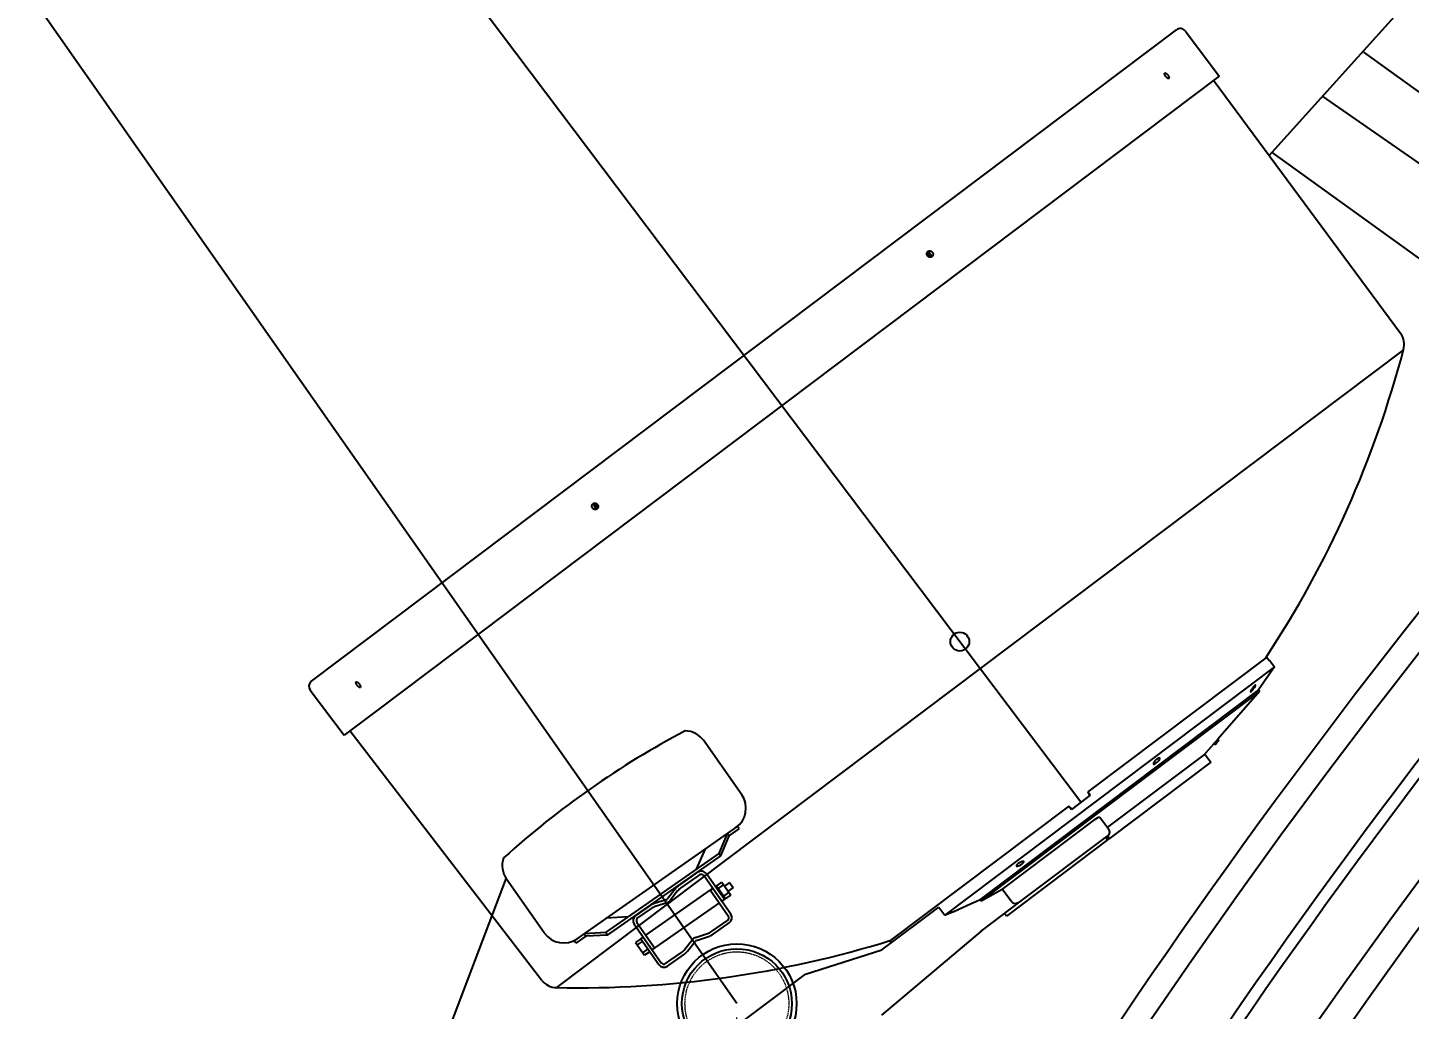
# Model space of a CAD drawing. Header units: millimetres. Extents: x -139278 to 641613, y -260926 to 217780.
# Drawn here: x 220606 to 221486, y 4071 to 4696 of the extents above; entities that cross this region are included whole.
import ezdxf

# ---------------------------------------------------------------- set-up
doc = ezdxf.new("R2010")
doc.units = ezdxf.units.MM
doc.linetypes.add('STRICHLINIE', pattern=[0.75, 0.5, -0.25])
doc.linetypes.add('STRICHPUNKT', pattern=[25.4, 12.7, -6.35, 0, -6.35])
for name, color, linetype, lineweight in [('10_30_Sektorantenne_MHA', 21, 'Continuous', 25), ('10_yy_Stahl', 6, 'Continuous', 25), ('10_yy_Stahl_Achse', 8, 'STRICHPUNKT', 9), ('10_yy_Stahl_VDK', 8, 'STRICHLINIE', 9), ('99_Gebaeude_VDK', 53, 'STRICHLINIE', 18)]:
    doc.layers.add(name, color=color, linetype=linetype, lineweight=lineweight)
doc.styles.add('ISOCP', font='ISOCP', dxfattribs={"width": 0.9})
doc.dimstyles.new('M_050', dxfattribs={"dimscale": 50, "dimtxt": 2.5, "dimasz": 2, "dimexe": 2, "dimexo": 2, "dimgap": 1, "dimtad": 1, "dimlfac": 0.001, "dimzin": 1, "dimdsep": 46, "dimtxsty": 'ISOCP', "dimblk": 'OBLIQUE', "dimcen": 2.5, "dimclrd": 256, "dimclre": 256, "dimclrt": 256, "dimadec": 0, "dimazin": 0, "dimtfac": 1, "dimtmove": 2, "dimatfit": 3, "dimfxl": 0, "dimtolj": 1, "dimtzin": 0, "dimarcsym": 0})

# ---------------------------------------------------------------- blocks, each defined once
blk = doc.blocks.new('_OBLIQUE')
at = {"color": 0, "linetype": 'ByBlock'}
blk.add_line((-0.5, -0.5), (0.5, 0.5), dxfattribs=at)
blk = doc.blocks.new('*D40')
at = {"lineweight": -2}
blk.add_arc((224746.8, 1744.4), 2209.63, 140, 160, dxfattribs=at)
at = {"layer": 'Defpoints', "color": 0}
for p in [(221606.02, 4379.83), (220859.69, 3159.19), (222900.68, 2958.61), (224746.8, 1744.4), (224746.8, 1744.4)]:
    blk.add_point(p, dxfattribs=at)
at = {"lineweight": -2, "xscale": 100, "yscale": 100, "zscale": 100}
for p, rotation in [((223054.12, 3164.72), 50.0000000001827), ((222670.43, 2500.14), 250.0000000001913)]:
    blk.add_blockref('_OBLIQUE', p, dxfattribs=dict(at, rotation=rotation))
at = {"insert": (222735.76, 2905.47), "char_height": 125, "attachment_point": 5, "rotation": 60, "style": 'ISOCP'}
blk.add_mtext('\\A1;20°', dxfattribs=at)
blk = doc.blocks.new('M12 HV Seite Kopf')
at = {"color": 0, "linetype": 'ByBlock', "lineweight": -2}
for p, q in [((-11.96, 10), (-11.96, 3.6)), ((8.97, 11), (-8.97, 11)), ((-5.98, 10), (-5.98, 3.6)), ((5.98, 10), (5.98, 3.6)), ((11.96, 10), (11.96, 3.6)), ((-11, 3), (-12, 2)), ((-12, 2), (-12, 0)), ((12, 0), (-12, 0)), ((11.96, 3.6), (-11.96, 3.6)), ((11, 3), (-11, 3)), ((-10, 3.6), (-10, 3)), ((10, 3.6), (10, 3)), ((11, 3), (12, 2)), ((12, 2), (12, 0))]:
    blk.add_line(p, q, dxfattribs=at)
for centre, radius, start, end in [((-8.97, 6.03), 4.97, 53.00075, 126.99925), ((0, -7.37), 18.37, 71.00542, 108.99458), ((8.97, 6.03), 4.97, 53.00075, 126.99925)]:
    blk.add_arc(centre, radius, start, end, dxfattribs=at)
blk = doc.blocks.new('M 12 HV Seite Mutter gekontert')
at = {"color": 0, "linetype": 'ByBlock', "lineweight": -2}
for p, q in [((0, 12), (0, -12)), ((2, 12), (0, 12)), ((3, 11), (2, 12)), ((3, 11), (3, -11)), ((10, 11.96), (4, 11.96)), ((11, 8.97), (11, -8.97)), ((11, 8.97), (11, -8.97)), ((17, 11.96), (12, 11.96)), ((18, 8.97), (18, -8.97)), ((10, 5.98), (4, 5.98)), ((17, 5.98), (12, 5.98)), ((18, 6), (21.25, 6)), ((21.25, -6), (21.25, 6)), ((21.25, 6), (22.75, 4.5)), ((22.75, 4.5), (22.75, -4.5)), ((10, -5.98), (4, -5.98)), ((17, -5.98), (12, -5.98)), ((18, -6), (21.25, -6)), ((21.25, -6), (22.75, -4.5)), ((2, -12), (0, -12)), ((3, -11), (2, -12)), ((10, -11.96), (4, -11.96)), ((17, -11.96), (12, -11.96))]:
    blk.add_line(p, q, dxfattribs=at)
for centre, radius, start, end in [((7.97, 8.97), 4.97, 143.00075, 216.99925), ((6.03, 8.97), 4.97, 323.00075, 36.99925), ((15.97, 8.97), 4.97, 143.00075, 216.99925), ((13.03, 8.97), 4.97, 323.00075, 36.99925), ((21.37, 0), 18.37, 161.00542, 198.99458), ((-7.37, 0), 18.37, 341.00542, 18.99458), ((29.37, 0), 18.37, 161.00542, 198.99458), ((-0.37, 0), 18.37, 341.00542, 18.99458), ((7.97, -8.97), 4.97, 143.00075, 216.99925), ((6.03, -8.97), 4.97, 323.00075, 36.99925), ((15.97, -8.97), 4.97, 143.00075, 216.99925), ((13.03, -8.97), 4.97, 323.00075, 36.99925)]:
    blk.add_arc(centre, radius, start, end, dxfattribs=at)
blk = doc.blocks.new('M12 HV Schelle seite')
at = {"color": 8, "linetype": 'STRICHPUNKT', "lineweight": 5, "ltscale": 0.2}
blk.add_line((0, 16), (0, -63.75), dxfattribs=at)
at = {"layer": '10_yy_Stahl_VDK', "ltscale": 0.2}
for p, q in [((-7, -12), (-7, 0)), ((6, 0), (6, -36)), ((7, -12), (7, 0)), ((-6, 0), (-6, -36)), ((-7, -36), (-7, -24)), ((7, -36), (7, -24))]:
    blk.add_line(p, q, dxfattribs=at)
blk.add_blockref('M12 HV Seite Kopf', (0, 0))
at = {"rotation": 270}
blk.add_blockref('M 12 HV Seite Mutter gekontert', (0, -36), dxfattribs=at)
blk = doc.blocks.new('Sektor-AL 114.3 oben_08')
for points in [[(22163.34, 10928.02, -0.308308), (22155.73, 10916.85, 0.681385), (22155.73, 10786.56, -0.308308), (22163.34, 10775.39), (22163.34, 10714.21), (22175.34, 10714.21), (22175.34, 10775.39, 0.308308), (22160.12, 10797.73, -0.681385), (22160.12, 10905.69, 0.308308), (22175.34, 10928.02), (22175.34, 10989.21), (22163.34, 10989.21)], [(22199.34, 10928.02, 0.308308), (22206.95, 10916.85, -0.681385), (22206.95, 10786.56, 0.308308), (22199.34, 10775.39), (22199.34, 10714.21), (22187.34, 10714.21), (22187.34, 10775.39, -0.308308), (22202.56, 10797.73, 0.681385), (22202.56, 10905.69, -0.308308), (22187.34, 10928.02), (22187.34, 10989.21), (22199.34, 10989.21)]]:
    blk.add_lwpolyline(points, format="xyb", close=True)
blk.add_lwpolyline([(22019.39, 10841.71), (22111.34, 10841.71), (22111.34, 10861.71), (22019.39, 10861.71)], close=True)
for centre, radius in [((22181.34, 10981.21), 6), ((21981.34, 10851.71), 38.05), ((21981.34, 10851.71), 35), ((22181.34, 10722.21), 6)]:
    blk.add_circle(centre, radius)
at = {"layer": '10_yy_Stahl_Achse'}
for p, q in [((22181.34, 10989.21), (22181.34, 10714.21)), ((22181.34, 10851.71), (21981.34, 10851.71))]:
    blk.add_line(p, q, dxfattribs=at)
at = {"layer": '10_yy_Stahl_Achse', "ltscale": 0.2}
for p, q in [((22202.1, 10981.21), (22160.58, 10981.21)), ((22202.1, 10722.21), (22160.58, 10722.21))]:
    blk.add_line(p, q, dxfattribs=at)
at = {"layer": '10_yy_Stahl_VDK'}
blk.add_circle((21981.34, 10851.71), 33.05, dxfattribs=at)
at = {"layer": '99_Gebaeude_VDK'}
blk.add_circle((22181.34, 10851.71), 57.15, dxfattribs=at)
at = {"rotation": 90}
for p in [(22163.34, 10952.21), (22163.34, 10751.21)]:
    blk.add_blockref('M12 HV Schelle seite', p, dxfattribs=at)

msp = doc.modelspace()

# ---------------------------------------------------------------- linework, layer by layer
at = {"ltscale": 4}
for p, q in [((221276.889, 4202.539), (220689.756, 4981.691)), ((221396.773, 4614.798), (221502.853, 4732.597)), ((220786.819, 4279.709), (221337.79, 4694.895)), ((221343.469, 4694.097), (221365.1, 4665.392)), ((221343.469, 4694.097), (221365.1, 4665.392)), ((221595.443, 4580.757), (221457.197, 4680.62)), ((221365.1, 4665.392), (220828.869, 4261.313)), ((221480.523, 4501.42), (221361.438, 4662.633)), ((221480.523, 4501.42), (221361.438, 4662.633)), ((221566.616, 4558.16), (221430.898, 4652.693)), ((221536.906, 4517.03), (221398.66, 4616.894)), ((221482.401, 4490.968), (221212.694, 4287.729)), ((221395.355, 4295.095), (221281.299, 4209.148)), ((221395.355, 4295.095), (221396.934, 4293)), ((221212.694, 4287.729), (220942.986, 4084.489)), ((221400.319, 4288.819), (221190.299, 4130.557)), ((221400.319, 4288.819), (221389.997, 4274.268)), ((221397.083, 4293.113), (221396.934, 4293)), ((221397.083, 4293.113), (221400.319, 4288.819)), ((220786.021, 4274.03), (220807.652, 4245.325)), ((221389.997, 4274.268), (221212.745, 4140.699)), ((221390.773, 4273.239), (221213.521, 4139.67)), ((221390.773, 4273.239), (221364.081, 4242.716)), ((221389.997, 4274.268), (221390.773, 4273.239)), ((220828.869, 4261.313), (220807.652, 4245.325)), ((220933.457, 4089.176), (220811.313, 4248.084)), ((221363.773, 4242.376), (221364.375, 4241.578)), ((221364.075, 4242.721), (221364.677, 4241.923)), ((221364.707, 4241.946), (221364.38, 4241.572)), ((221364.677, 4241.923), (221364.677, 4241.922)), ((221355.796, 4233.244), (221293.904, 4186.605)), ((221355.796, 4233.244), (221359.654, 4228.124)), ((221361.751, 4240.053), (221359.155, 4237.084)), ((221361.747, 4240.059), (221362.348, 4239.261)), ((221362.048, 4240.404), (221362.65, 4239.606)), ((221362.349, 4239.26), (221362.348, 4239.261)), ((221362.655, 4239.6), (221362.349, 4239.25)), ((221362.65, 4239.606), (221362.655, 4239.6)), ((221364.379, 4241.572), (221364.375, 4241.578)), ((221359.654, 4228.124), (221295.167, 4179.53)), ((221282.917, 4207.082), (221270.86, 4197.997)), ((221282.878, 4207.053), (221270.899, 4198.026)), ((221282.878, 4207.053), (221281.299, 4209.148)), ((221282.917, 4207.082), (221281.339, 4209.177)), ((221281.339, 4209.177), (221282.058, 4207.826)), ((221282.058, 4207.826), (221282.726, 4206.938)), ((221269.32, 4200.121), (221155.264, 4114.174)), ((221270.382, 4199.028), (221269.282, 4200.091)), ((221269.282, 4200.091), (221270.86, 4197.997)), ((221269.32, 4200.121), (221270.899, 4198.026)), ((221271.051, 4198.14), (221270.382, 4199.028)), ((221285.352, 4191.307), (221226.796, 4147.182)), ((221289.043, 4193.056), (221294.753, 4185.479)), ((221238.957, 4139.677), (221293.364, 4180.676)), ((221292.765, 4180.224), (221293.969, 4178.627)), ((221293.364, 4180.676), (221294.163, 4181.277)), ((221293.364, 4180.676), (221294.568, 4179.078)), ((221295.167, 4179.53), (221293.963, 4181.127)), ((221293.969, 4178.627), (221229.482, 4130.032)), ((221294.568, 4179.078), (221293.969, 4178.627)), ((221295.167, 4179.53), (221294.568, 4179.078)), ((221213.521, 4139.67), (221226.796, 4147.182)), ((221233.002, 4138.946), (221226.796, 4147.182)), ((221212.745, 4140.699), (221213.521, 4139.67)), ((221213.501, 4120.494), (221238.957, 4139.677)), ((221150.258, 4108.523), (221186.387, 4135.749)), ((221186.387, 4135.749), (221190.299, 4130.557)), ((221229.482, 4130.032), (221228.278, 4131.63)), ((221213.501, 4120.494), (221149.886, 4066.922)), ((221156.167, 4112.976), (221155.264, 4114.174)), ((221101.463, 4093.04), (221150.258, 4108.523)), ((221051.947, 4055.727), (221101.463, 4093.04))]:
    msp.add_line(p, q, dxfattribs=at)
at = {"ltscale": 4, "flags": 128}
for points in [[(221388.018, 4277.252), (221387.658, 4276.923), (221387.176, 4276.392), (221386.628, 4275.72), (221386.075, 4274.981), (221385.58, 4274.259), (221385.199, 4273.633), (221384.974, 4273.176), (221384.932, 4272.94), (221385.074, 4272.951), (221385.386, 4273.209), (221385.832, 4273.684), (221386.362, 4274.322), (221386.917, 4275.052), (221387.436, 4275.79), (221387.86, 4276.454), (221388.14, 4276.967), (221388.245, 4277.272), (221388.162, 4277.337), (221388.018, 4277.252)], [(221362.053, 4240.398), (221363.019, 4241.503), (221363.778, 4242.37)], [(221363.773, 4242.376), (221363.942, 4242.57), (221364.075, 4242.721)], [(221364.375, 4241.578), (221364.544, 4241.771), (221364.677, 4241.923)], [(221358.657, 4236.515), (221356.202, 4233.709), (221355.796, 4233.244)], [(221359.155, 4237.084), (221359.157, 4237.086), (221359.108, 4237.031), (221359.011, 4236.92), (221358.874, 4236.764), (221358.711, 4236.578), (221358.657, 4236.515)], [(221361.747, 4240.059), (221361.916, 4240.253), (221362.048, 4240.404)], [(221362.348, 4239.261), (221362.517, 4239.454), (221362.65, 4239.606)], [(221362.655, 4239.6), (221363.621, 4240.704), (221364.379, 4241.572)], [(221364.38, 4241.572), (221363.414, 4240.467), (221362.655, 4239.599)], [(221325.462, 4230.112), (221324.773, 4229.535), (221324.126, 4228.88), (221323.597, 4228.222), (221323.244, 4227.635), (221323.108, 4227.183), (221323.204, 4226.917), (221323.521, 4226.868), (221324.023, 4227.042), (221324.653, 4227.42), (221325.339, 4227.96), (221326.004, 4228.6), (221326.574, 4229.268), (221326.984, 4229.889), (221327.19, 4230.391), (221327.168, 4230.719), (221326.92, 4230.834), (221326.474, 4230.725), (221325.88, 4230.404), (221325.462, 4230.112)], [(221285.352, 4191.307), (221286.42, 4192.057), (221287.421, 4192.651), (221288.254, 4193.029), (221288.83, 4193.146), (221289.005, 4193.027)], [(221236.995, 4163.447), (221236.396, 4162.938), (221236.011, 4162.48), (221235.884, 4162.126), (221236.028, 4161.913), (221236.429, 4161.866), (221237.041, 4161.989), (221237.796, 4162.269), (221238.606, 4162.675), (221239.381, 4163.163), (221240.032, 4163.677), (221240.488, 4164.159), (221240.696, 4164.555), (221240.634, 4164.819), (221240.308, 4164.921), (221239.756, 4164.849), (221239.04, 4164.612), (221238.241, 4164.237), (221237.448, 4163.766), (221236.995, 4163.447)], [(221233.002, 4138.946), (221233.543, 4138.466), (221234.211, 4138.204), (221235.324, 4138.137), (221237.091, 4138.595), (221238.957, 4139.677)]]:
    msp.add_lwpolyline(points, dxfattribs=at)
for radius in [4048.5, 4030.5]:
    msp.add_circle((224746.801, 1744.398), radius)
at = {"ltscale": 4}
msp.add_circle((221199.832, 4304.939), 6, dxfattribs=at)
for centre, radius, start, end in [((221340.23, 4691.657), 4.055, 37, 127), ((221340.23, 4691.657), 4.055, 37, 127), ((221179.546, 4550.596), 1.632, 334.903175, 116.356557), ((221178.888, 4550.113), 1.679, 354.306561, 91.506168), ((221179.438, 4550.953), 2.111, 35.947314, 100.628519), ((221179.485, 4550.891), 2.111, 333.371481, 38.052686), ((220838.349, 4660.806), 666.07, 326.648916, 345.227246), ((220968.907, 4392.258), 2.174, 154.424167, 279.575833), ((220969.041, 4392.057), 1.55, 135.251611, 219.165518), ((220969.732, 4392.539), 1.626, 161.55783, 217.980227), ((220969.791, 4392.544), 1.675, 216.883229, 259.694317), ((220969.146, 4392.036), 1.62, 216.271475, 279.198953), ((224746.801, 1744.398), 4136.576, 141.160381, 309.497963), ((220789.259, 4276.471), 4.055, 127, 217), ((221292.357, 4183.673), 3, 307, 37), ((220812.319, 4997.044), 945.34, 293.567865, 295.060766), ((220957.252, 4750.406), 666.07, 268.772754, 287.351084), ((220942.971, 4096.489), 12, 217.547528, 270.072992)]:
    msp.add_arc(centre, radius, start, end, dxfattribs=at)
for centre, radius, start, end in [((224746.801, 1744.398), 4152.5, 135, 165), ((224746.801, 1744.398), 4152.5, 135, 165), ((224746.801, 1744.398), 4095, 135, 165), ((224746.801, 1744.398), 4095, 135, 165), ((224746.801, 1744.398), 4087.5, 135, 165), ((224746.801, 1744.398), 4087.5, 135, 165), ((221470.871, 4494.29), 12, 343.927008, 36.452472)]:
    msp.add_arc(centre, radius, start, end)
at = {"ltscale": 3}
msp.add_arc((221470.871, 4494.29), 12, 343.927008, 36.452472, dxfattribs=at)
at = {"ltscale": 4}
for points in [[(221332.303, 4666.097), (221332.224, 4666.202), (221332.138, 4666.308), (221331.959, 4666.512), (221331.865, 4666.611), (221331.677, 4666.793), (221331.583, 4666.877), (221331.398, 4667.025), (221331.308, 4667.089), (221331.14, 4667.196), (221331.055, 4667.242), (221330.893, 4667.312), (221330.815, 4667.337), (221330.672, 4667.364), (221330.606, 4667.365), (221330.492, 4667.345), (221330.443, 4667.324), (221330.362, 4667.263), (221330.328, 4667.222), (221330.277, 4667.117), (221330.26, 4667.053), (221330.245, 4666.908), (221330.247, 4666.825), (221330.269, 4666.649), (221330.289, 4666.555), (221330.344, 4666.362), (221330.38, 4666.258), (221330.47, 4666.039), (221330.524, 4665.924), (221330.647, 4665.693), (221330.715, 4665.575), (221330.862, 4665.346), (221330.94, 4665.235), (221331.099, 4665.024), (221331.185, 4664.918), (221331.365, 4664.714), (221331.458, 4664.616), (221331.647, 4664.434), (221331.743, 4664.35), (221331.928, 4664.203), (221332.019, 4664.14), (221332.188, 4664.034), (221332.274, 4663.989), (221332.437, 4663.919), (221332.515, 4663.894), (221332.659, 4663.869), (221332.725, 4663.867), (221332.84, 4663.888), (221332.89, 4663.909), (221332.97, 4663.97), (221333.004, 4664.011), (221333.055, 4664.116), (221333.072, 4664.179), (221333.086, 4664.324), (221333.083, 4664.406), (221333.06, 4664.581), (221333.039, 4664.675), (221332.983, 4664.866), (221332.946, 4664.97), (221332.855, 4665.189), (221332.8, 4665.303), (221332.677, 4665.534), (221332.608, 4665.651), (221332.461, 4665.879), (221332.383, 4665.991), (221332.303, 4666.097)], [(221332.303, 4666.097), (221332.224, 4666.202), (221332.138, 4666.308), (221331.959, 4666.512), (221331.865, 4666.611), (221331.677, 4666.793), (221331.583, 4666.877), (221331.398, 4667.025), (221331.308, 4667.089), (221331.14, 4667.196), (221331.055, 4667.242), (221330.893, 4667.312), (221330.815, 4667.337), (221330.672, 4667.364), (221330.606, 4667.365), (221330.492, 4667.345), (221330.443, 4667.324), (221330.362, 4667.263), (221330.328, 4667.222), (221330.277, 4667.117), (221330.26, 4667.053), (221330.245, 4666.908), (221330.247, 4666.825), (221330.269, 4666.649), (221330.289, 4666.555), (221330.344, 4666.362), (221330.38, 4666.258), (221330.47, 4666.039), (221330.524, 4665.924), (221330.647, 4665.693), (221330.715, 4665.575), (221330.862, 4665.346), (221330.94, 4665.235), (221331.099, 4665.024), (221331.185, 4664.918), (221331.365, 4664.714), (221331.458, 4664.616), (221331.647, 4664.434), (221331.743, 4664.35), (221331.928, 4664.203), (221332.019, 4664.14), (221332.188, 4664.034), (221332.274, 4663.989), (221332.437, 4663.919), (221332.515, 4663.894), (221332.659, 4663.869), (221332.725, 4663.867), (221332.84, 4663.888), (221332.89, 4663.909), (221332.97, 4663.97), (221333.004, 4664.011), (221333.055, 4664.116), (221333.072, 4664.179), (221333.086, 4664.324), (221333.083, 4664.406), (221333.06, 4664.581), (221333.039, 4664.675), (221332.983, 4664.866), (221332.946, 4664.97), (221332.855, 4665.189), (221332.8, 4665.303), (221332.677, 4665.534), (221332.608, 4665.651), (221332.461, 4665.879), (221332.383, 4665.991), (221332.303, 4666.097)], [(221182.369, 4553.113), (221182.29, 4553.219), (221182.199, 4553.32), (221181.996, 4553.508), (221181.885, 4553.593), (221181.651, 4553.74), (221181.527, 4553.802), (221181.275, 4553.9), (221181.148, 4553.935), (221180.898, 4553.981), (221180.768, 4553.992), (221180.506, 4553.988), (221180.375, 4553.972), (221180.119, 4553.914), (221179.996, 4553.872), (221179.764, 4553.763), (221179.655, 4553.698), (221179.461, 4553.551), (221179.368, 4553.465), (221179.2, 4553.272), (221179.124, 4553.164), (221178.998, 4552.935), (221178.946, 4552.812), (221178.87, 4552.562), (221178.844, 4552.433), (221178.819, 4552.18), (221178.818, 4552.047), (221178.842, 4551.778), (221178.867, 4551.642), (221178.943, 4551.376), (221178.994, 4551.245), (221179.118, 4550.999), (221179.191, 4550.883), (221179.35, 4550.673), (221179.441, 4550.571), (221179.644, 4550.384), (221179.755, 4550.299), (221179.99, 4550.152), (221180.114, 4550.09), (221180.366, 4549.993), (221180.494, 4549.957), (221180.744, 4549.912), (221180.874, 4549.901), (221181.137, 4549.906), (221181.268, 4549.921), (221181.524, 4549.98), (221181.648, 4550.023), (221181.88, 4550.131), (221181.988, 4550.197), (221182.183, 4550.343), (221182.276, 4550.429), (221182.444, 4550.622), (221182.519, 4550.73), (221182.645, 4550.959), (221182.696, 4551.081), (221182.773, 4551.332), (221182.798, 4551.46), (221182.823, 4551.712), (221182.824, 4551.845), (221182.799, 4552.114), (221182.774, 4552.25), (221182.697, 4552.516), (221182.646, 4552.646), (221182.522, 4552.892), (221182.449, 4553.008), (221182.369, 4553.113)], [(220969.047, 4392.364), (220968.968, 4392.469), (220968.877, 4392.571), (220968.674, 4392.758), (220968.563, 4392.843), (220968.328, 4392.99), (220968.204, 4393.052), (220967.952, 4393.149), (220967.824, 4393.184), (220967.574, 4393.229), (220967.443, 4393.24), (220967.181, 4393.236), (220967.049, 4393.22), (220966.794, 4393.162), (220966.67, 4393.119), (220966.438, 4393.011), (220966.329, 4392.945), (220966.135, 4392.798), (220966.042, 4392.712), (220965.874, 4392.519), (220965.799, 4392.412), (220965.673, 4392.183), (220965.621, 4392.061), (220965.545, 4391.81), (220965.52, 4391.682), (220965.495, 4391.429), (220965.494, 4391.297), (220965.518, 4391.028), (220965.544, 4390.892), (220965.621, 4390.626), (220965.672, 4390.496), (220965.796, 4390.25), (220965.869, 4390.134), (220966.028, 4389.923), (220966.119, 4389.821), (220966.321, 4389.634), (220966.432, 4389.549), (220966.667, 4389.402), (220966.791, 4389.34), (220967.042, 4389.242), (220967.17, 4389.206), (220967.42, 4389.161), (220967.55, 4389.15), (220967.812, 4389.154), (220967.943, 4389.169), (220968.198, 4389.227), (220968.322, 4389.27), (220968.554, 4389.378), (220968.662, 4389.444), (220968.857, 4389.591), (220968.95, 4389.677), (220969.118, 4389.87), (220969.193, 4389.977), (220969.32, 4390.207), (220969.372, 4390.329), (220969.448, 4390.58), (220969.473, 4390.709), (220969.499, 4390.961), (220969.5, 4391.094), (220969.476, 4391.363), (220969.451, 4391.499), (220969.375, 4391.766), (220969.323, 4391.896), (220969.199, 4392.142), (220969.127, 4392.258), (220969.047, 4392.364)], [(220817.298, 4278.012), (220817.219, 4278.118), (220817.133, 4278.224), (220816.953, 4278.428), (220816.859, 4278.526), (220816.671, 4278.708), (220816.575, 4278.791), (220816.39, 4278.938), (220816.299, 4279.002), (220816.129, 4279.108), (220816.044, 4279.153), (220815.881, 4279.223), (220815.802, 4279.247), (220815.658, 4279.273), (220815.593, 4279.274), (220815.477, 4279.254), (220815.428, 4279.233), (220815.348, 4279.172), (220815.314, 4279.131), (220815.263, 4279.026), (220815.246, 4278.963), (220815.232, 4278.818), (220815.235, 4278.736), (220815.258, 4278.56), (220815.279, 4278.467), (220815.334, 4278.275), (220815.371, 4278.171), (220815.463, 4277.953), (220815.517, 4277.839), (220815.641, 4277.608), (220815.71, 4277.491), (220815.857, 4277.262), (220815.935, 4277.15), (220816.094, 4276.94), (220816.18, 4276.834), (220816.359, 4276.629), (220816.452, 4276.531), (220816.64, 4276.348), (220816.735, 4276.265), (220816.92, 4276.116), (220817.01, 4276.052), (220817.178, 4275.946), (220817.263, 4275.9), (220817.425, 4275.829), (220817.503, 4275.804), (220817.646, 4275.778), (220817.711, 4275.777), (220817.826, 4275.796), (220817.875, 4275.818), (220817.956, 4275.878), (220817.99, 4275.92), (220818.041, 4276.025), (220818.058, 4276.089), (220818.073, 4276.234), (220818.071, 4276.316), (220818.049, 4276.493), (220818.029, 4276.587), (220817.974, 4276.779), (220817.938, 4276.884), (220817.847, 4277.103), (220817.794, 4277.217), (220817.671, 4277.449), (220817.602, 4277.566), (220817.456, 4277.795), (220817.377, 4277.907), (220817.298, 4278.012)]]:
    msp.add_open_spline(points, degree=3, knots=[0, 0, 0, 0, 0.3955221, 0.3955221, 0.7910441, 0.7910441, 1.1865662, 1.1865662, 1.5820882, 1.5820882, 1.9776103, 1.9776103, 2.3731323, 2.3731323, 2.7686544, 2.7686544, 3.1641764, 3.1641764, 3.5596985, 3.5596985, 3.9552206, 3.9552206, 4.3507426, 4.3507426, 4.7462647, 4.7462647, 5.1417867, 5.1417867, 5.5373088, 5.5373088, 5.9328308, 5.9328308, 6.3283529, 6.3283529, 6.7238749, 6.7238749, 7.119397, 7.119397, 7.5149191, 7.5149191, 7.9104411, 7.9104411, 8.3059632, 8.3059632, 8.7014852, 8.7014852, 9.0970073, 9.0970073, 9.4925293, 9.4925293, 9.8880514, 9.8880514, 10.2835735, 10.2835735, 10.6790955, 10.6790955, 11.0746176, 11.0746176, 11.4701396, 11.4701396, 11.8656617, 11.8656617, 12.2611837, 12.2611837, 12.6567058, 12.6567058, 12.6567058, 12.6567058], dxfattribs=at)
at = {"layer": '10_30_Sektorantenne_MHA'}
for p, q in [((221057.836, 4074.223), (220467.059, 4917.94)), ((221060.92, 4207.363), (221036.517, 4242.229)), ((220956.027, 4115.619), (221058.238, 4187.188)), ((221046.478, 4169.986), (221051.856, 4182.719)), ((221047.623, 4168.348), (221053.001, 4181.083)), ((221051.856, 4182.719), (221053.001, 4181.083)), ((221053.001, 4181.083), (221059.386, 4185.551)), ((221059.386, 4185.551), (221058.238, 4187.188)), ((221032.178, 4159.974), (221037.757, 4172.85)), ((220974.391, 4119.511), (221046.478, 4169.986)), ((220975.539, 4117.875), (221047.623, 4168.348)), ((221046.478, 4169.986), (221047.623, 4168.348)), ((220910.981, 4154.491), (220684.816, 3561.195)), ((221032.839, 4157.953), (221021.084, 4149.736)), ((221033.984, 4156.313), (221022.229, 4148.097)), ((221048.227, 4139.427), (221036.77, 4155.82)), ((221049.867, 4140.573), (221038.409, 4156.966)), ((220935.154, 4119.3), (220911.107, 4153.6)), ((220999.877, 4117.833), (221040.859, 4146.478)), ((221018.506, 4147.293), (221013.677, 4141.113)), ((221020.081, 4146.062), (221015.252, 4139.88)), ((221040.859, 4146.478), (221042.498, 4147.624)), ((221052.317, 4130.085), (221040.859, 4146.478)), ((221053.956, 4131.231), (221042.498, 4147.624)), ((221044.138, 4148.769), (221048.236, 4151.634)), ((221044.957, 4149.342), (221050.686, 4141.146)), ((221046.103, 4147.703), (221049.382, 4149.995)), ((221048.236, 4151.634), (221053.965, 4143.438)), ((221049.54, 4142.785), (221052.819, 4145.077)), ((221053.233, 4151.467), (221049.955, 4149.175)), ((221055.525, 4148.188), (221052.246, 4145.896)), ((221053.233, 4151.467), (221055.525, 4148.188)), ((221002.062, 4136.441), (220993.496, 4130.454)), ((221003.967, 4108.491), (221046.588, 4138.282)), ((221012.72, 4140.446), (221005.117, 4137.983)), ((221013.335, 4138.543), (221005.738, 4136.082)), ((221048.227, 4139.427), (221049.867, 4140.573)), ((221049.867, 4140.573), (221053.965, 4143.438)), ((220988.691, 4129.524), (220974.684, 4128.686)), ((221003.214, 4134.806), (220994.642, 4128.815)), ((220974.392, 4119.511), (220960.587, 4118.812)), ((220960.587, 4118.812), (220961.733, 4117.177)), ((220974.406, 4119.492), (220975.553, 4117.855)), ((220992.509, 4124.884), (221003.967, 4108.491)), ((220994.149, 4126.03), (221005.606, 4109.637)), ((221031.538, 4116.46), (221039.136, 4118.92)), ((221041.66, 4120.196), (221051.823, 4127.3)), ((221042.812, 4118.561), (221052.969, 4125.661)), ((220955.351, 4112.705), (220954.205, 4114.344)), ((220961.733, 4117.177), (220955.351, 4112.705)), ((220975.54, 4117.874), (220961.733, 4117.177)), ((220996.599, 4115.542), (220993.32, 4113.25)), ((220993.32, 4113.25), (220999.049, 4105.054)), ((220994.466, 4111.611), (220997.745, 4113.903)), ((220996.599, 4115.542), (220998.238, 4116.688)), ((220996.599, 4115.542), (221008.057, 4099.149)), ((220998.238, 4116.688), (221009.696, 4100.295)), ((221024.792, 4108.941), (221029.622, 4115.123)), ((221026.368, 4107.709), (221031.197, 4113.889)), ((221032.154, 4114.557), (221039.757, 4117.019)), ((220997.904, 4106.693), (221001.182, 4108.985)), ((221002.328, 4107.346), (220999.049, 4105.054)), ((221012.481, 4099.802), (221022.644, 4106.905)), ((221013.627, 4098.162), (221023.79, 4105.266))]:
    msp.add_line(p, q, dxfattribs=at)
for centre, radius, start, end in [((221290.02, 3746.336), 567.484, 117.849255, 132.150745), ((221024.618, 4233.097), 15, 34.951885, 88.840087), ((221048.626, 4198.769), 15, 304.951885, 34.951885), ((220923.387, 4162.214), 15, 161.159913, 215.048115), ((221035.13, 4154.674), 4, 34.951885, 124.951885), ((221035.13, 4154.674), 2, 34.951885, 124.951885), ((221027.958, 4139.901), 12, 124.951885, 141.972027), ((221027.958, 4139.901), 10, 124.951885, 141.969266), ((221008.715, 4127.06), 11.501, 108.232522, 125.342778), ((221012.105, 4142.349), 2, 287.909144, 321.834922), ((221012.105, 4142.349), 4, 287.919696, 321.883541), ((220995.788, 4127.176), 4, 124.951885, 214.951885), ((220995.788, 4127.176), 2, 124.951885, 214.951885), ((221008.715, 4127.06), 9.501, 108.261487, 125.382078), ((221050.678, 4128.939), 2, 304.951885, 34.951885), ((221050.678, 4128.939), 4, 304.951885, 34.951885), ((220947.434, 4127.914), 15, 215.048115, 305.048115), ((221036.159, 4127.943), 9.501, 288.261487, 305.382078), ((221032.769, 4112.654), 4, 107.919696, 141.883541), ((221032.769, 4112.654), 2, 107.909144, 141.834922), ((221036.159, 4127.943), 11.501, 288.232522, 305.342778), ((221016.916, 4115.102), 10, 304.951885, 321.969266), ((221016.916, 4115.102), 12, 304.951885, 321.972027), ((221011.335, 4101.441), 4, 214.951885, 304.951885), ((221011.335, 4101.441), 2, 214.951885, 304.951885)]:
    msp.add_arc(centre, radius, start, end, dxfattribs=at)

# ---------------------------------------------------------------- block references
at = {"layer": '10_yy_Stahl', "rotation": 269.9999999999999}
msp.add_blockref('Sektor-AL 114.3 oben_08', (210206.129, 26055.561), dxfattribs=at)

# ---------------------------------------------------------------- dimensions: what is measured, and where the dimension line sits
dim = msp.add_angular_dim_2l(base=(222900.679, 2958.611), line1=((221606.019, 4379.827), (224746.801, 1744.398)), line2=((220859.691, 3159.19), (224746.801, 1744.398)), dimstyle='M_050')
dim.commit()
dim.dimension.update_dxf_attribs({"geometry": '*D40', "text_midpoint": (222735.764, 2905.471)})

doc.saveas('drawing.dxf')
